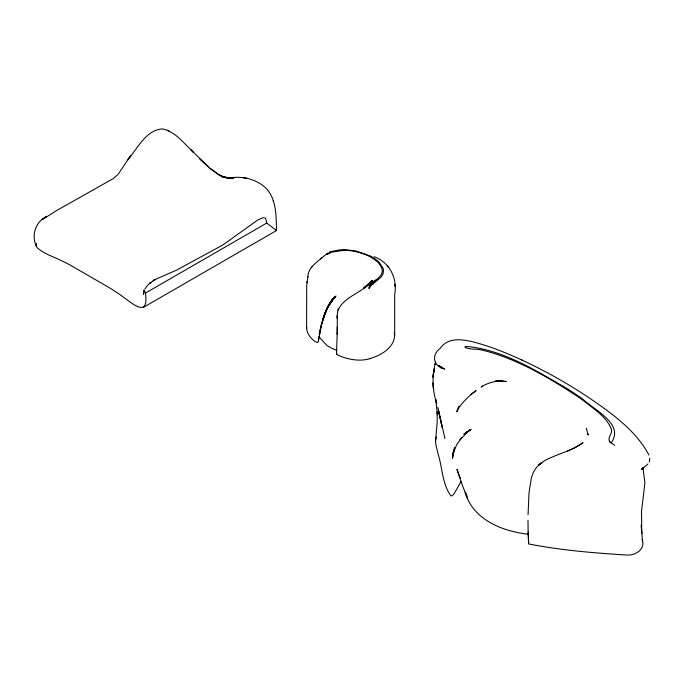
<?xml version="1.0" encoding="UTF-8"?>
<svg xmlns="http://www.w3.org/2000/svg" width="684" height="684" viewBox="0 0 684 684"><rect width="100%" height="100%" fill="white"/><g stroke="black" fill="none" stroke-linecap="round" stroke-linejoin="round"><path stroke-width="1.03" d="M336.853 350.362L331.997 348.464L326.918 345.446L318.821 336.613L318.299 341.641L317.282 342.633C311.921 340.187 307.184 334.459 306.603 328.457L306.706 285.134L307.954 276.738M394.677 335.408L394.677 294.607C397.729 278.576 389.769 262.357 374.028 256.671M143.982 289.913L145.47 293.068C149.437 322.532 127.318 298.421 116.237 292.162A224.677 182.089 -72 0 0 108.559 287.237L70.88 265.486A224.677 182.089 -72 0 0 62.825 261.322C54.275 256.902 44.511 254.243 37.21 247.753C30.66 236.929 35.004 222.001 46.495 216.486L42.109 219.709L56.669 210.518L113.031 178.721L117.93 174.523L130.781 155.542L127.421 160.218C137.339 149.112 145.615 129.934 162.467 128.908C175.643 131.593 184.227 143.802 193.546 152.472L190.537 149.343L209.424 167.862L199.574 158.705M337.306 327.114L337.161 334.219L337.306 315.743L337.323 318.53C334.792 298.634 362.973 293.658 372.78 280.5L363.589 288.186L372.258 280.414L368.086 284.758M528.057 514.693L529.023 492.625L531.442 477.577L533.392 472.319L536.487 467.317L543.78 461.196C556.323 453.928 571.311 451.474 583.007 442.685L574.808 447.712L567.729 450.97M337.161 334.057L336.502 354.312C346.403 359.433 358.938 361.87 369.95 358.664M143.725 290.691L143.563 294.556L143.751 292.35M460.982 481.656L454.048 493.857L452.5 495.584L450.944 495.968C442.138 484.075 442.462 467.565 438.016 453.68C437.059 448.285 434.135 442.48 436.409 437.042M306.911 282.731L307.031 281.517M435.537 440.838L437.127 422.977L437.273 411.717L437.392 414.778L435.768 399.37L436.614 403.423C432.348 389.931 431.724 375.601 435.682 361.99L435.212 364.555L435.511 362.588M649.8 458.212L649.287 462.008M453.449 451.483L452.517 458.254L454.766 447.524M433.733 371.763L432.998 377.209L433.348 374.627M307.886 277.037C307.74 268.308 315.828 263.118 321.685 257.919L320.616 258.826L327.704 253.08M318.411 341.171L321.907 322.745L319.154 334.219M306.603 328.457L306.783 327.294M319.488 334.066L320.463 328.713M453.706 451.072L453.09 454.21L454.031 449.414M320.907 326.892L324.746 313.751M321.275 324.917L322.668 319.95M454.706 447.541L453.133 453.518L456.519 445.002L461.726 437.503L460.05 439.769L468.908 430.74L463.846 434.34L470.37 429.757L465.206 433.331M458.776 406.211L456.75 411.819L459.597 406.664L464.197 401.055L469.592 395.856M322.523 320.514L327.952 306.586L334.04 297.976L329.466 303.927L325.422 312.092M322.745 319.702L324.19 315.307M326.978 308.501L325.567 311.682L329.919 303.149L334.724 297.292L331.184 301.345L334.048 297.967L328.081 306.355L322.472 320.745L326.268 310.049M324.011 315.863L325.387 312.186M324.156 315.401L325.644 311.494M642.353 468.779L642.9 467.437L642.079 469.027L643.524 467.48L641.678 469.344L647.945 463.974M325.114 312.896L323.797 316.538L327.952 306.586L334.245 297.762L330.586 302.208L326.798 308.929L332.954 299.164M338.349 308.561L337.776 309.963M325.302 312.4L329.132 304.466L332.689 299.472L331.74 300.644M325.456 311.998L326.841 308.835M325.652 311.468L327.08 308.262M36.526 243.393L36.115 245.907M326.644 309.262L327.952 306.586M326.875 308.74L330.817 301.883L334.091 297.916M368.693 285.177L369.497 283.603M327.003 308.433L328.406 305.722M328.286 305.953L330.885 301.781L329.585 303.73M328.363 305.791L334.143 297.865M328.534 305.457L333.989 298.027M144.897 289.041L147.479 285.408L151.019 282.244L149.343 283.595L155.43 279.517M329.132 304.466L330.321 302.584M329.218 304.337L330.628 302.148M369.343 284.031L371.66 280.449L369.129 283.92L370.642 282.167L369.787 283.031M329.526 303.824L333.005 299.113M329.637 303.636L334.288 297.72M331.21 301.302L329.868 303.234L333.877 298.147M331.304 301.182L329.927 303.132L332.595 299.566M330.415 302.456L331.543 300.892M330.586 302.208L331.646 300.763M369.069 288.477C371.6 282.415 377.867 279.739 381.304 274.532A23.256 13.423 0 0 0 382.313 271.129L381.749 267.701L379.107 263.648A46.179 26.659 0 0 0 376.867 261.373C368.744 254.551 357.954 251.379 347.54 250.412A27.369 15.8 0 0 0 343.043 250.412L329.107 252.601L329.697 251.986A46.828 27.035 0 0 1 331.535 251.456L339.674 249.899A29.916 17.271 0 0 1 344.061 249.626L355.774 250.908L369.864 255.825A38.039 21.965 0 0 1 373.113 257.603L376.893 260.279A44.999 25.975 0 0 1 379.295 262.476L383.006 268.128A28.215 16.288 0 0 1 383.502 270.753L382.997 274.147L381.133 277.097L372.532 284.399L373.438 282.56L368.864 288.058L374.507 281.381L369.309 286.528L375.157 280.773L369.873 285.732L375.875 280.158L370.6 284.852L376.627 279.534M330.705 302.037L331.877 300.473M330.782 301.935L334.425 297.583L331.142 301.405L332.364 299.849M330.919 301.738L333.279 298.805M331.056 301.524L334.382 297.625M331.133 301.422L336.049 295.898M332.441 299.746L333.818 298.207M331.834 300.524L332.903 299.224M311.194 267.752L312.024 266.76M332.005 300.31L333.099 299.002M332.082 300.208L334.194 297.814M332.193 300.062L333.313 298.754L332.287 299.943M333.758 298.267L332.415 299.78L334.673 297.335M332.518 299.652L333.929 298.087M333.689 298.344L334.758 297.266M335.023 296.984L334.553 297.446L335.493 296.523M475.483 390.983L470.199 395.138L476.252 390.47M336.502 354.312L337.007 353.961M482.545 386.075L481.117 387.05C487.572 382.895 495.113 380.655 502.826 381.048L495.72 380.834L506.416 381.527L497.174 380.612M465.163 433.399L471.088 429.364L464.684 433.699M145.47 293.068L266.7 223.078L265.896 218.914L264.964 217.965L263.015 217.674L257.697 220.026L223.582 244.462A56.276 32.49 -60 0 1 220.975 246.009L176.549 270.129L155.738 279.226M143.486 307.321L276.575 230.482C276.028 216.426 276.712 199.822 266.427 188.664C256.799 179.046 242.085 175.608 228.918 178.079L232.594 177.549M329.833 252.789L326.473 254.593L330.723 252.67M152.934 280.38L155.012 279.517M230.722 177.789L231.825 177.652L227.122 177.908L232.996 178.191L222.539 176.951L229.08 178.139L221.248 176.027M227.122 177.908L233.945 177.866L229.362 177.891M528.45 534.307C501.21 530.998 472.251 519.472 464.419 490.471C461.563 483.554 459.263 476.423 456.938 469.309L459.135 475.192M247.232 178.421L242.914 177.626M223.471 176.968L229.986 178.644M224.138 177.173L218.803 174.728L210.253 168.572M521.507 359.827C553.587 374.789 584.204 392.967 612.325 414.487C626.732 425.73 640.378 438.769 648.945 455.091M522.063 360.075C507.024 353.277 491.719 346.899 475.756 342.607C464.009 339.444 448.353 336.46 440.282 348.301C430.732 355.338 433.733 366.607 444.703 369.095L438.547 365.478L442.48 368.231L438.812 365.47M275.404 230.004L276.575 230.482L266.7 223.078M169.128 131.097L167.409 130.216M218.803 174.728L209.843 168.17L200.309 159.381M609.384 441.266L610.419 442.864L611.18 442.89C624.962 423.909 593.49 409.639 582.665 399.054A417.283 240.913 0 0 0 567.455 388.803C536.863 371.156 505.442 351.166 469.703 346.72A38.432 22.187 0 0 0 465.479 346.549C461.837 348.011 474.995 349.609 475.688 349.156A40.305 23.273 0 0 1 482.015 350.037C517.036 358.681 548.73 377.542 578.621 397.207A416.804 240.64 0 0 1 587.214 403.457C596.217 410.827 607.101 417.856 611.359 429.193C612.855 433.562 607.469 436.922 609.384 441.266L614.736 445.395M438.76 365.504L441.488 367.872L439.966 366.496M388.358 266.897L387.392 265.862M459.699 476.509L460.52 478.236M465.599 492.129L467.659 497.764M273.207 200.506L273.574 201.609M586.282 428.235L588.172 434.904L587.881 433.87M444.942 438.572L437.854 407.476M642.148 539.505C645.858 549.03 635.496 555.699 627.023 555.04C594.165 553.023 560.837 550.278 528.604 543.942L528.168 532.032L528.655 543.515M642.977 467.865L644.909 482.827L641.524 511.375L641.754 533.537L641.276 525.209L641.43 528.159M432.852 382.963L433.63 389.47L433.22 386.024M641.575 530.587L642.507 541.087M528.125 531.682L527.988 520.233M394.266 332.347A45.255 26.129 0 0 1 369.907 358.613M394.805 284.279L394.736 285.938L394.805 284.279M433.784 371.532L433.34 374.319L434.22 368.992L433.784 371.532M323.515 317.367L322.412 320.993L323.712 316.795L323.515 317.367M330.979 301.644L329.688 303.551L332.227 300.019L331.03 301.567M334.604 297.403L333.561 298.481L334.604 297.403M335.382 296.617L334.467 297.54L335.382 296.617M540.959 463.077L538.582 465.052L540.993 463.042M224.352 177.532L219.213 174.976L224.326 177.507M442.257 427.662L438.504 410.716L442.257 427.662"/></g></svg>
